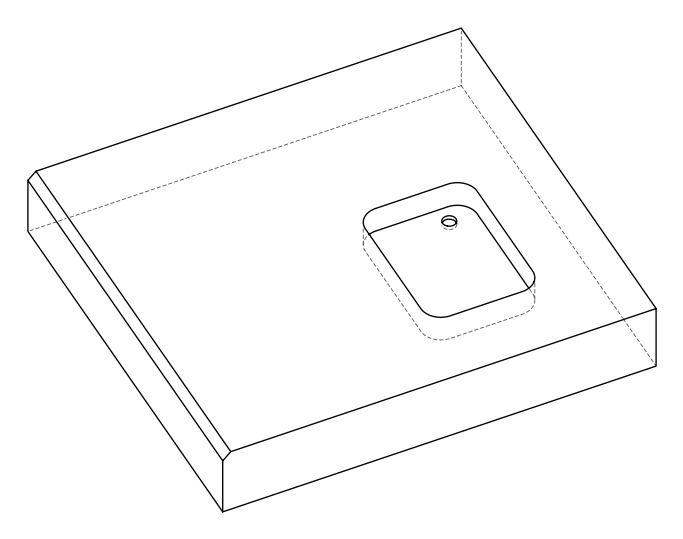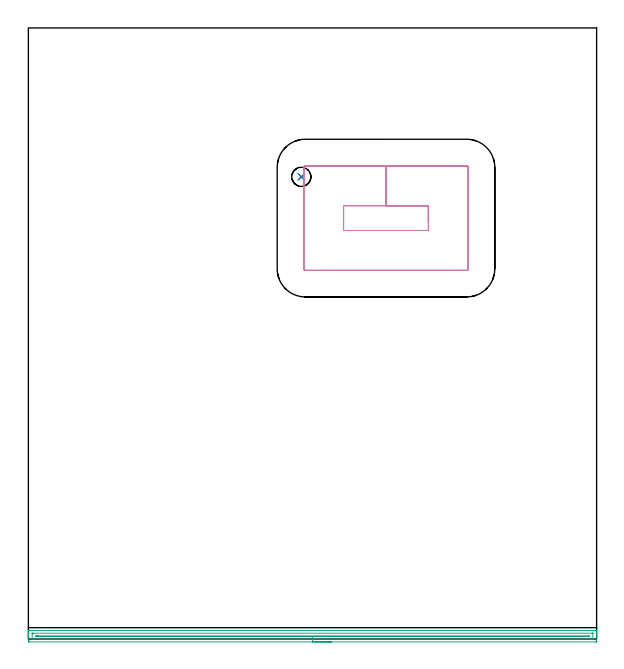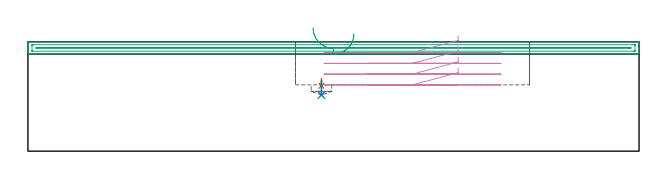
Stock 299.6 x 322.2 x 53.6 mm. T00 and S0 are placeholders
(PLAN: 4 operations, 3 tool changes, 11.3 min)
(1 SPOT_DRILL | STEP1POCKET | NXT0321_9005460120000 | 0.03 min | 2274 mm3)
(2 DRILL_BLIND_HOLE_INTO_CENTER | STEP1POCKET | NXT0301_072 | 0.03 min | 359 mm3)
(3 AREA_MILL | FG_CHAMFER_SURFACE | UGT0205_001 | 7.34 min | 5399 mm3)
(4 MILL_RECTANGULAR_POCKET | POCKET_RECTANGULAR_STRAIGHT | UGT0201_006 | Follow Part, ap 7, ae 75% | 3.89 min | 194841 mm3)
(TOOL NXT0321_9005460120000 | NC Spot Drill, 142deg, 12mm, Carbide, Uncoated | D12 PA142 FL30 Z2)
(TOOL NXT0301_072 | Carbide Drill 10.1mm [860.1-1010-051A1-MM 2214] | D10.1 PA140 FL71 Z2)
(TOOL UGT0205_001 | Chamfer Mill 20 x 3 x 45 deg. | D20 FL50 Z2)
(TOOL UGT0201_006 | End Mill 28 mm | D28 FL25 Z2)
(OP 1 SPOT_DRILL)
G17 G21 G94 G90
T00 M6
G54
G17 G0 G90 X143.9 Y243.7 S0 M3
G43 Z63.6 H0
G94 G81 G98 Z32.065 F250. R35.5
G80
M5
M2
(OP 2 DRILL_BLIND_HOLE_INTO_CENTER)
G17 G21 G94 G90
T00 M6
G54
G17 G0 G90 X143.9 Y243.7 S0 M3
G43 Z63.6 H1
G94 G81 G98 Z27.5 F250. R34.5
G80
M5
M2
(OP 3 AREA_MILL)
G17 G21 G94 G90
T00 M6
G54
G17 G0 G90 X159.8 Y-1.5 S1061 M3
G43 Z63.6 H0
Z57.6
G94 G1 X159.762 Z56.728 F250.
X159.648 Z55.864
X159.459 Z55.012
X159.197 Z54.18
X158.863 Z53.374
X158.46 Z52.6
X157.991 Z51.864
X157.46 Z51.172
X156.871 Z50.529
X156.228 Z49.94
X155.536 Z49.409
X154.8 Z48.94
X154.026 Z48.537
X153.22 Z48.203
X152.388 Z47.941
X151.536 Z47.752
X150.672 Z47.638
X149.8 Z47.6
X0.617
X0.24 Y-1.497 Z47.601
X0.01 Y-1.492 Z47.604
X0. Y-1.127 Z47.969
Y1.5 Z50.594
Y2.041 Z51.138
Y2.376 Z51.472
Y2.917 Z52.013
Y3.252 Z52.346
Y3.921 Z53.021
Y4.215 Z53.315
X0.002 Y4.359 Z53.451
X0.01 Y4.497 Z53.588
X0.171 Y4.5 Z53.6
X299.429
X299.59 Y4.497 Z53.588
X299.598 Y4.359 Z53.451
X299.6 Y4.215 Z53.314
Y3.921 Z53.021
Y3.252 Z52.346
Y2.041 Z51.138
Y1.5 Z50.594
Y-0.857 Z48.239
X299.597 Y-1.127 Z47.969
X299.59 Y-1.492 Z47.604
X299.36 Y-1.497 Z47.601
X298.983 Y-1.5 Z47.6
X149.8
Y-0.086 Z49.014
X2.404 Y-0.085 Z49.015
X2.233 Y-0.084 Z49.016
X2.053 Y-0.08 Z49.02
X2.015 Y-0.079 Z49.021
X2.009 Y-0.056 Z49.044
X2.005 Y-0.025 Z49.075
X2.001 Y0.144 Z49.244
X2. Y2.772 Z51.872
X2.002 Y2.904 Z52.004
X2.006 Y3.009 Z52.109
X2.01 Y3.074 Z52.174
X2.043 Y3.079 Z52.179
X2.404 Y3.084 Z52.184
X2.574 Y3.085 Z52.185
X297.196
X297.367 Y3.084 Z52.184
X297.547 Y3.08 Z52.18
X297.585 Y3.079 Z52.179
X297.591 Y3.056 Z52.156
X297.595 Y3.025 Z52.125
X297.599 Y2.856 Z51.956
X297.6 Y0.228 Z49.328
X297.598 Y0.096 Z49.196
X297.594 Y-0.009 Z49.091
X297.59 Y-0.074 Z49.026
X297.557 Y-0.079 Z49.021
X297.196 Y-0.084 Z49.016
X297.026 Y-0.085 Z49.015
X149.8 Y-0.086 Z49.014
Y1.329 Z50.429
X4.365
X4.191 Y1.331 Z50.431
X4.025 Y1.335 Z50.435
X4.01 Y1.5 Z50.6
X4.023 Y1.664 Z50.764
X4.191 Y1.667 Z50.767
X4.909 Y1.671 Z50.771
X5.084
X295.235
X295.409 Y1.669 Z50.769
X295.575 Y1.665 Z50.765
X295.59 Y1.5 Z50.6
X295.577 Y1.336 Z50.436
X295.409 Y1.333 Z50.433
X294.691 Y1.329 Z50.429
X294.516
X149.8
X148.928 Z50.467
X148.063 Z50.58
X147.212 Z50.769
X146.38 Z51.032
X145.574 Z51.365
X144.8 Z51.768
X144.064 Z52.237
X143.372 Z52.768
X142.729 Z53.357
X142.14 Z54.001
X141.608 Z54.693
X141.14 Z55.429
X140.737 Z56.202
X140.403 Z57.008
X140.141 Z57.84
X139.952 Z58.692
X139.838 Z59.557
X139.8 Z60.429
G0 Z63.6
M5
M2
(OP 4 MILL_RECTANGULAR_POCKET)
G17 G21 G94 G90
T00 M6
G54
G17 G0 G90 X210.9 Y219.967 S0 M3
G43 Z63.6 H0
Z56.6
G94 G1 Y228.5 Z54.314 F250.
X188.55 Z48.325
X166.2 F500.
Y215.4
X210.9
Y228.5
X188.55
Y249.5
X146.
G3 X145.2 Y248.7 R0.8
G1 Y195.2
G3 X146. Y194.4 R0.8
G1 X231.1
G3 X231.9 Y195.2 R0.8
G1 Y248.7
G3 X231.1 Y249.5 R0.8
G1 X188.55
X187.55
G0 X210.9 Y219.967 Z51.325
G1 Y228.5 Z49.039 F250.
X188.55 Z43.05
X166.2 F500.
Y215.4
X210.9
Y228.5
X188.55
Y249.5
X146.
G3 X145.2 Y248.7 R0.8
G1 Y195.2
G3 X146. Y194.4 R0.8
G1 X231.1
G3 X231.9 Y195.2 R0.8
G1 Y248.7
G3 X231.1 Y249.5 R0.8
G1 X188.55
X187.55
G0 X210.9 Y219.967 Z46.05
G1 Y228.5 Z43.764 F250.
X188.55 Z37.775
X166.2 F500.
Y215.4
X210.9
Y228.5
X188.55
Y249.5
X146.
G3 X145.2 Y248.7 R0.8
G1 Y195.2
G3 X146. Y194.4 R0.8
G1 X231.1
G3 X231.9 Y195.2 R0.8
G1 Y248.7
G3 X231.1 Y249.5 R0.8
G1 X188.55
X187.55
G0 X210.9 Y219.967 Z40.775
G1 Y228.5 Z38.489 F250.
X188.55 Z32.5
X166.2 F500.
Y215.4
X210.9
Y228.5
X188.55
Y249.5
X146.
G3 X145.2 Y248.7 R0.8
G1 Y195.2
G3 X146. Y194.4 R0.8
G1 X231.1
G3 X231.9 Y195.2 R0.8
G1 Y248.7
G3 X231.1 Y249.5 R0.8
G1 X188.55
X187.55
G0 Z63.6
M5
M2
